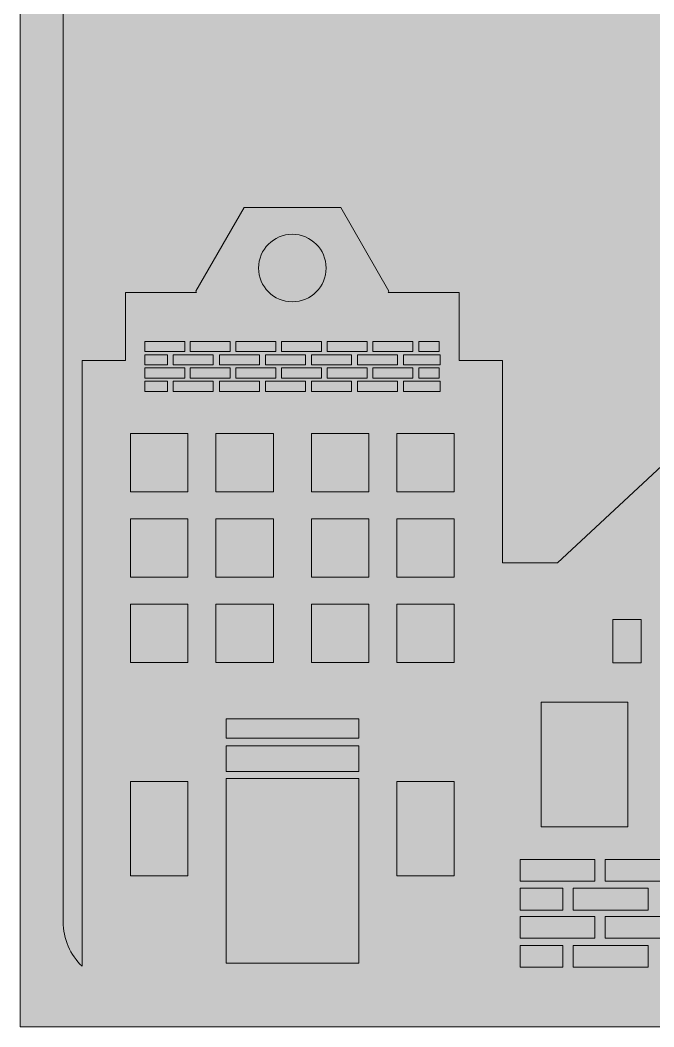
# Model space of a CAD drawing. Header units: centimetres. Extents: x 0.3 to 13.7, y -19.5 to -0.5.
# Drawn here: x 0.31 to 5.76, y -19.55 to -10.87 of the extents above; entities that cross this region are included whole.
import ezdxf

# ---------------------------------------------------------------- set-up
doc = ezdxf.new("R2010")
doc.units = ezdxf.units.CM
doc.header["$MEASUREMENT"] = 0
doc.layers.add('Layer 1', color=7, linetype='Continuous')

# ---------------------------------------------------------------- blocks, each defined once
blk = doc.blocks.new('block 3')
at = {"layer": 'Layer 1', "true_color": 0x2e3543}
h = blk.add_hatch(color=159, dxfattribs=at)
h.dxf.hatch_style = 2
h.paths.add_polyline_path([(13.6644, -0.4654), (13.6644, -19.5496), (0.3056, -19.5496), (0.3056, -0.4654)])
at = {"layer": 'Layer 1', "lineweight": 0}
blk.add_lwpolyline([(13.6644, -0.4654), (13.6644, -19.5496), (0.3056, -19.5496), (0.3056, -0.4654), (13.6644, -0.4654)], dxfattribs=at)
blk = doc.blocks.new('block 2')
at = {"layer": 'Layer 1'}
blk.add_blockref('block 3', (0, 0), dxfattribs=at)
blk = doc.blocks.new('block 4')
at = {"layer": 'Layer 1', "true_color": 0x96c23c}
h = blk.add_hatch(color=73, dxfattribs=at)
h.dxf.hatch_style = 2
edge = h.paths.add_edge_path()
edge.add_spline(control_points=[(2.6498, -13.2998), (2.8105, -13.2998), (2.9408, -13.1695), (2.9408, -13.0088), (2.9408, -12.8481), (2.8105, -12.7179), (2.6498, -12.7179), (2.4891, -12.7179), (2.3588, -12.8481), (2.3588, -13.0088), (2.3588, -13.1695), (2.4891, -13.2998), (2.6498, -13.2998)], knot_values=[0, 0, 0, 0, 1, 1, 1, 2, 2, 2, 3, 3, 3, 4, 4, 4, 4], degree=3, periodic=1)
h = blk.add_hatch(color=73, dxfattribs=at)
h.dxf.hatch_style = 2
h.paths.add_polyline_path([(1.7229, -13.6421), (1.3781, -13.6421), (1.3781, -13.7288), (1.7229, -13.7288)])
h = blk.add_hatch(color=73, dxfattribs=at)
h.dxf.hatch_style = 2
h.paths.add_polyline_path([(2.1147, -13.6421), (1.7699, -13.6421), (1.7699, -13.7288), (2.1147, -13.7288)])
h = blk.add_hatch(color=73, dxfattribs=at)
h.dxf.hatch_style = 2
h.paths.add_polyline_path([(2.5065, -13.6421), (2.1617, -13.6421), (2.1617, -13.7288), (2.5065, -13.7288)])
h = blk.add_hatch(color=73, dxfattribs=at)
h.dxf.hatch_style = 2
h.paths.add_polyline_path([(2.5558, -13.7288), (2.9005, -13.7288), (2.9005, -13.6421), (2.5558, -13.6421)])
h = blk.add_hatch(color=73, dxfattribs=at)
h.dxf.hatch_style = 2
h.paths.add_polyline_path([(3.2946, -13.6421), (2.9498, -13.6421), (2.9498, -13.7288), (3.2946, -13.7288)])
h = blk.add_hatch(color=73, dxfattribs=at)
h.dxf.hatch_style = 2
h.paths.add_polyline_path([(3.6886, -13.6421), (3.3438, -13.6421), (3.3438, -13.7288), (3.6886, -13.7288)])
h = blk.add_hatch(color=73, dxfattribs=at)
h.dxf.hatch_style = 2
h.paths.add_polyline_path([(3.9147, -13.6421), (3.7378, -13.6421), (3.7378, -13.7288), (3.9147, -13.7288)])
h = blk.add_hatch(color=73, dxfattribs=at)
h.dxf.hatch_style = 2
h.paths.add_polyline_path([(1.5752, -13.7573), (1.3781, -13.7573), (1.3781, -13.844), (1.5752, -13.844)])
h = blk.add_hatch(color=73, dxfattribs=at)
h.dxf.hatch_style = 2
h.paths.add_polyline_path([(1.9678, -13.7573), (1.6231, -13.7573), (1.6231, -13.844), (1.9678, -13.844)])
h = blk.add_hatch(color=73, dxfattribs=at)
h.dxf.hatch_style = 2
h.paths.add_polyline_path([(2.0216, -13.844), (2.3663, -13.844), (2.3663, -13.7573), (2.0216, -13.7573)])
h = blk.add_hatch(color=73, dxfattribs=at)
h.dxf.hatch_style = 2
h.paths.add_polyline_path([(2.4178, -13.844), (2.7626, -13.844), (2.7626, -13.7573), (2.4178, -13.7573)])
h = blk.add_hatch(color=73, dxfattribs=at)
h.dxf.hatch_style = 2
h.paths.add_polyline_path([(2.8141, -13.844), (3.1589, -13.844), (3.1589, -13.7573), (2.8141, -13.7573)])
h = blk.add_hatch(color=73, dxfattribs=at)
h.dxf.hatch_style = 2
h.paths.add_polyline_path([(3.2104, -13.844), (3.5551, -13.844), (3.5551, -13.7573), (3.2104, -13.7573)])
h = blk.add_hatch(color=73, dxfattribs=at)
h.dxf.hatch_style = 2
h.paths.add_polyline_path([(3.6066, -13.844), (3.9214, -13.844), (3.9214, -13.7573), (3.6066, -13.7573)])
h = blk.add_hatch(color=73, dxfattribs=at)
h.dxf.hatch_style = 2
h.paths.add_polyline_path([(1.7229, -13.87), (1.3781, -13.87), (1.3781, -13.9567), (1.7229, -13.9567)])
h = blk.add_hatch(color=73, dxfattribs=at)
h.dxf.hatch_style = 2
h.paths.add_polyline_path([(2.1147, -13.87), (1.7699, -13.87), (1.7699, -13.9567), (2.1147, -13.9567)])
h = blk.add_hatch(color=73, dxfattribs=at)
h.dxf.hatch_style = 2
h.paths.add_polyline_path([(2.1617, -13.9567), (2.5065, -13.9567), (2.5065, -13.87), (2.1617, -13.87)])
h = blk.add_hatch(color=73, dxfattribs=at)
h.dxf.hatch_style = 2
h.paths.add_polyline_path([(2.9005, -13.87), (2.5558, -13.87), (2.5558, -13.9567), (2.9005, -13.9567)])
h = blk.add_hatch(color=73, dxfattribs=at)
h.dxf.hatch_style = 2
h.paths.add_polyline_path([(2.9498, -13.9567), (3.2946, -13.9567), (3.2946, -13.87), (2.9498, -13.87)])
h = blk.add_hatch(color=73, dxfattribs=at)
h.dxf.hatch_style = 2
h.paths.add_polyline_path([(3.3438, -13.9567), (3.6886, -13.9567), (3.6886, -13.87), (3.3438, -13.87)])
h = blk.add_hatch(color=73, dxfattribs=at)
h.dxf.hatch_style = 2
h.paths.add_polyline_path([(3.7378, -13.87), (3.7378, -13.9567), (3.9147, -13.9567), (3.9147, -13.87)])
h = blk.add_hatch(color=73, dxfattribs=at)
h.dxf.hatch_style = 2
h.paths.add_polyline_path([(1.5752, -13.9852), (1.3781, -13.9852), (1.3781, -14.0719), (1.5752, -14.0719)])
h = blk.add_hatch(color=73, dxfattribs=at)
h.dxf.hatch_style = 2
h.paths.add_polyline_path([(1.6231, -14.0719), (1.9678, -14.0719), (1.9678, -13.9852), (1.6231, -13.9852)])
h = blk.add_hatch(color=73, dxfattribs=at)
h.dxf.hatch_style = 2
h.paths.add_polyline_path([(2.0216, -13.9852), (2.0216, -14.0719), (2.3663, -14.0719), (2.3663, -13.9852)])
h = blk.add_hatch(color=73, dxfattribs=at)
h.dxf.hatch_style = 2
h.paths.add_polyline_path([(2.7626, -13.9852), (2.4178, -13.9852), (2.4178, -14.0719), (2.7626, -14.0719)])
h = blk.add_hatch(color=73, dxfattribs=at)
h.dxf.hatch_style = 2
h.paths.add_polyline_path([(3.1589, -13.9852), (2.8141, -13.9852), (2.8141, -14.0719), (3.1589, -14.0719)])
h = blk.add_hatch(color=73, dxfattribs=at)
h.dxf.hatch_style = 2
h.paths.add_polyline_path([(3.2104, -14.0719), (3.5551, -14.0719), (3.5551, -13.9852), (3.2104, -13.9852)])
h = blk.add_hatch(color=73, dxfattribs=at)
h.dxf.hatch_style = 2
h.paths.add_polyline_path([(3.6066, -14.0719), (3.9214, -14.0719), (3.9214, -13.9852), (3.6066, -13.9852)])
h = blk.add_hatch(color=73, dxfattribs=at)
h.dxf.hatch_style = 2
h.paths.add_polyline_path([(1.7504, -14.4351), (1.2558, -14.4351), (1.2558, -14.9371), (1.7504, -14.9371)])
h = blk.add_hatch(color=73, dxfattribs=at)
h.dxf.hatch_style = 2
h.paths.add_polyline_path([(2.4863, -14.4351), (1.9917, -14.4351), (1.9917, -14.9371), (2.4863, -14.9371)])
h = blk.add_hatch(color=73, dxfattribs=at)
h.dxf.hatch_style = 2
h.paths.add_polyline_path([(2.8133, -14.9371), (3.3078, -14.9371), (3.3078, -14.4351), (2.8133, -14.4351)])
h = blk.add_hatch(color=73, dxfattribs=at)
h.dxf.hatch_style = 2
h.paths.add_polyline_path([(3.5492, -14.9371), (4.0438, -14.9371), (4.0438, -14.4351), (3.5492, -14.4351)])
h = blk.add_hatch(color=73, dxfattribs=at)
h.dxf.hatch_style = 2
h.paths.add_polyline_path([(1.7504, -15.1711), (1.2558, -15.1711), (1.2558, -15.6731), (1.7504, -15.6731)])
h = blk.add_hatch(color=73, dxfattribs=at)
h.dxf.hatch_style = 2
h.paths.add_polyline_path([(1.9917, -15.6731), (2.4863, -15.6731), (2.4863, -15.1711), (1.9917, -15.1711)])
h = blk.add_hatch(color=73, dxfattribs=at)
h.dxf.hatch_style = 2
h.paths.add_polyline_path([(2.8133, -15.6731), (3.3078, -15.6731), (3.3078, -15.1711), (2.8133, -15.1711)])
h = blk.add_hatch(color=73, dxfattribs=at)
h.dxf.hatch_style = 2
h.paths.add_polyline_path([(3.5492, -15.6731), (4.0438, -15.6731), (4.0438, -15.1711), (3.5492, -15.1711)])
h = blk.add_hatch(color=73, dxfattribs=at)
h.dxf.hatch_style = 2
h.paths.add_polyline_path([(1.7504, -15.907), (1.2558, -15.907), (1.2558, -16.4091), (1.7504, -16.4091)])
h = blk.add_hatch(color=73, dxfattribs=at)
h.dxf.hatch_style = 2
h.paths.add_polyline_path([(2.4863, -15.907), (1.9917, -15.907), (1.9917, -16.4091), (2.4863, -16.4091)])
h = blk.add_hatch(color=73, dxfattribs=at)
h.dxf.hatch_style = 2
h.paths.add_polyline_path([(2.8133, -16.4091), (3.3078, -16.4091), (3.3078, -15.907), (2.8133, -15.907)])
h = blk.add_hatch(color=73, dxfattribs=at)
h.dxf.hatch_style = 2
h.paths.add_polyline_path([(3.5492, -16.4091), (4.0438, -16.4091), (4.0438, -15.907), (3.5492, -15.907)])
h = blk.add_hatch(color=73, dxfattribs=at)
h.dxf.hatch_style = 2
h.paths.add_polyline_path([(5.6533, -16.0379), (5.4098, -16.0379), (5.4098, -16.4105), (5.6533, -16.4105)])
h = blk.add_hatch(color=73, dxfattribs=at)
h.dxf.hatch_style = 2
h.paths.add_polyline_path([(5.5391, -16.7522), (4.7937, -16.7522), (4.7937, -17.8253), (5.5391, -17.8253)])
h = blk.add_hatch(color=73, dxfattribs=at)
h.dxf.hatch_style = 2
h.paths.add_polyline_path([(2.0787, -17.0613), (3.2209, -17.0613), (3.2209, -16.894), (2.0787, -16.894)])
h = blk.add_hatch(color=73, dxfattribs=at)
h.dxf.hatch_style = 2
h.paths.add_polyline_path([(2.0787, -17.3478), (3.2209, -17.3478), (3.2209, -17.128), (2.0787, -17.128)])
h = blk.add_hatch(color=73, dxfattribs=at)
h.dxf.hatch_style = 2
h.paths.add_polyline_path([(1.7504, -17.436), (1.2558, -17.436), (1.2558, -18.2463), (1.7504, -18.2463)])
h = blk.add_hatch(color=73, dxfattribs=at)
h.dxf.hatch_style = 2
h.paths.add_polyline_path([(2.0787, -18.9993), (3.2209, -18.9993), (3.2209, -17.4087), (2.0787, -17.4087)])
h = blk.add_hatch(color=73, dxfattribs=at)
h.dxf.hatch_style = 2
h.paths.add_polyline_path([(3.5492, -18.2463), (4.0438, -18.2463), (4.0438, -17.436), (3.5492, -17.436)])
h = blk.add_hatch(color=73, dxfattribs=at)
h.dxf.hatch_style = 2
h.paths.add_polyline_path([(5.2556, -18.107), (4.6123, -18.107), (4.6123, -18.294), (5.2556, -18.294)])
h = blk.add_hatch(color=73, dxfattribs=at)
h.dxf.hatch_style = 2
h.paths.add_polyline_path([(5.9866, -18.107), (5.3433, -18.107), (5.3433, -18.294), (5.9866, -18.294)])
h = blk.add_hatch(color=73, dxfattribs=at)
h.dxf.hatch_style = 2
h.paths.add_polyline_path([(4.9799, -18.3554), (4.6123, -18.3554), (4.6123, -18.5424), (4.9799, -18.5424)])
h = blk.add_hatch(color=73, dxfattribs=at)
h.dxf.hatch_style = 2
h.paths.add_polyline_path([(5.0693, -18.5424), (5.7126, -18.5424), (5.7126, -18.3554), (5.0693, -18.3554)])
h = blk.add_hatch(color=73, dxfattribs=at)
h.dxf.hatch_style = 2
h.paths.add_polyline_path([(5.2556, -18.5986), (4.6123, -18.5986), (4.6123, -18.7856), (5.2556, -18.7856)])
h = blk.add_hatch(color=73, dxfattribs=at)
h.dxf.hatch_style = 2
h.paths.add_polyline_path([(5.9866, -18.5986), (5.3433, -18.5986), (5.3433, -18.7856), (5.9866, -18.7856)])
h = blk.add_hatch(color=73, dxfattribs=at)
h.dxf.hatch_style = 2
h.paths.add_polyline_path([(4.6123, -19.0339), (4.9799, -19.0339), (4.9799, -18.8469), (4.6123, -18.8469)])
h = blk.add_hatch(color=73, dxfattribs=at)
h.dxf.hatch_style = 2
h.paths.add_polyline_path([(5.0693, -19.0339), (5.7126, -19.0339), (5.7126, -18.8469), (5.0693, -18.8469)])
at = {"layer": 'Layer 1', "lineweight": 0}
for points in [[(1.7229, -13.6421), (1.3781, -13.6421), (1.3781, -13.7288), (1.7229, -13.7288), (1.7229, -13.6421)], [(2.1147, -13.6421), (1.7699, -13.6421), (1.7699, -13.7288), (2.1147, -13.7288), (2.1147, -13.6421)], [(2.5065, -13.6421), (2.1617, -13.6421), (2.1617, -13.7288), (2.5065, -13.7288), (2.5065, -13.6421)], [(2.5558, -13.7288), (2.9005, -13.7288), (2.9005, -13.6421), (2.5558, -13.6421), (2.5558, -13.7288)], [(3.2946, -13.6421), (2.9498, -13.6421), (2.9498, -13.7288), (3.2946, -13.7288), (3.2946, -13.6421)], [(3.6886, -13.6421), (3.3438, -13.6421), (3.3438, -13.7288), (3.6886, -13.7288), (3.6886, -13.6421)], [(3.9147, -13.6421), (3.7378, -13.6421), (3.7378, -13.7288), (3.9147, -13.7288), (3.9147, -13.6421)], [(1.5752, -13.7573), (1.3781, -13.7573), (1.3781, -13.844), (1.5752, -13.844), (1.5752, -13.7573)], [(1.9678, -13.7573), (1.6231, -13.7573), (1.6231, -13.844), (1.9678, -13.844), (1.9678, -13.7573)], [(2.0216, -13.844), (2.3663, -13.844), (2.3663, -13.7573), (2.0216, -13.7573), (2.0216, -13.844)], [(2.4178, -13.844), (2.7626, -13.844), (2.7626, -13.7573), (2.4178, -13.7573), (2.4178, -13.844)], [(2.8141, -13.844), (3.1589, -13.844), (3.1589, -13.7573), (2.8141, -13.7573), (2.8141, -13.844)], [(3.2104, -13.844), (3.5551, -13.844), (3.5551, -13.7573), (3.2104, -13.7573), (3.2104, -13.844)], [(3.6066, -13.844), (3.9214, -13.844), (3.9214, -13.7573), (3.6066, -13.7573), (3.6066, -13.844)], [(1.7229, -13.87), (1.3781, -13.87), (1.3781, -13.9567), (1.7229, -13.9567), (1.7229, -13.87)], [(2.1147, -13.87), (1.7699, -13.87), (1.7699, -13.9567), (2.1147, -13.9567), (2.1147, -13.87)], [(2.1617, -13.9567), (2.5065, -13.9567), (2.5065, -13.87), (2.1617, -13.87), (2.1617, -13.9567)], [(2.9005, -13.87), (2.5558, -13.87), (2.5558, -13.9567), (2.9005, -13.9567), (2.9005, -13.87)], [(2.9498, -13.9567), (3.2946, -13.9567), (3.2946, -13.87), (2.9498, -13.87), (2.9498, -13.9567)], [(3.3438, -13.9567), (3.6886, -13.9567), (3.6886, -13.87), (3.3438, -13.87), (3.3438, -13.9567)], [(3.7378, -13.87), (3.7378, -13.9567), (3.9147, -13.9567), (3.9147, -13.87), (3.7378, -13.87)], [(1.5752, -13.9852), (1.3781, -13.9852), (1.3781, -14.0719), (1.5752, -14.0719), (1.5752, -13.9852)], [(1.6231, -14.0719), (1.9678, -14.0719), (1.9678, -13.9852), (1.6231, -13.9852), (1.6231, -14.0719)], [(2.0216, -13.9852), (2.0216, -14.0719), (2.3663, -14.0719), (2.3663, -13.9852), (2.0216, -13.9852)], [(2.7626, -13.9852), (2.4178, -13.9852), (2.4178, -14.0719), (2.7626, -14.0719), (2.7626, -13.9852)], [(3.1589, -13.9852), (2.8141, -13.9852), (2.8141, -14.0719), (3.1589, -14.0719), (3.1589, -13.9852)], [(3.2104, -14.0719), (3.5551, -14.0719), (3.5551, -13.9852), (3.2104, -13.9852), (3.2104, -14.0719)], [(3.6066, -14.0719), (3.9214, -14.0719), (3.9214, -13.9852), (3.6066, -13.9852), (3.6066, -14.0719)], [(1.7504, -14.4351), (1.2558, -14.4351), (1.2558, -14.9371), (1.7504, -14.9371), (1.7504, -14.4351)], [(2.4863, -14.4351), (1.9917, -14.4351), (1.9917, -14.9371), (2.4863, -14.9371), (2.4863, -14.4351)], [(2.8133, -14.9371), (3.3078, -14.9371), (3.3078, -14.4351), (2.8133, -14.4351), (2.8133, -14.9371)], [(3.5492, -14.9371), (4.0438, -14.9371), (4.0438, -14.4351), (3.5492, -14.4351), (3.5492, -14.9371)], [(1.7504, -15.1711), (1.2558, -15.1711), (1.2558, -15.6731), (1.7504, -15.6731), (1.7504, -15.1711)], [(1.9917, -15.6731), (2.4863, -15.6731), (2.4863, -15.1711), (1.9917, -15.1711), (1.9917, -15.6731)], [(2.8133, -15.6731), (3.3078, -15.6731), (3.3078, -15.1711), (2.8133, -15.1711), (2.8133, -15.6731)], [(3.5492, -15.6731), (4.0438, -15.6731), (4.0438, -15.1711), (3.5492, -15.1711), (3.5492, -15.6731)], [(1.7504, -15.907), (1.2558, -15.907), (1.2558, -16.4091), (1.7504, -16.4091), (1.7504, -15.907)], [(2.4863, -15.907), (1.9917, -15.907), (1.9917, -16.4091), (2.4863, -16.4091), (2.4863, -15.907)], [(2.8133, -16.4091), (3.3078, -16.4091), (3.3078, -15.907), (2.8133, -15.907), (2.8133, -16.4091)], [(3.5492, -16.4091), (4.0438, -16.4091), (4.0438, -15.907), (3.5492, -15.907), (3.5492, -16.4091)], [(5.6533, -16.0379), (5.4098, -16.0379), (5.4098, -16.4105), (5.6533, -16.4105), (5.6533, -16.0379)], [(5.5391, -16.7522), (4.7937, -16.7522), (4.7937, -17.8253), (5.5391, -17.8253), (5.5391, -16.7522)], [(2.0787, -17.0613), (3.2209, -17.0613), (3.2209, -16.894), (2.0787, -16.894), (2.0787, -17.0613)], [(2.0787, -17.3478), (3.2209, -17.3478), (3.2209, -17.128), (2.0787, -17.128), (2.0787, -17.3478)], [(1.7504, -17.436), (1.2558, -17.436), (1.2558, -18.2463), (1.7504, -18.2463), (1.7504, -17.436)], [(2.0787, -18.9993), (3.2209, -18.9993), (3.2209, -17.4087), (2.0787, -17.4087), (2.0787, -18.9993)], [(3.5492, -18.2463), (4.0438, -18.2463), (4.0438, -17.436), (3.5492, -17.436), (3.5492, -18.2463)], [(5.2556, -18.107), (4.6123, -18.107), (4.6123, -18.294), (5.2556, -18.294), (5.2556, -18.107)], [(5.9866, -18.107), (5.3433, -18.107), (5.3433, -18.294), (5.9866, -18.294), (5.9866, -18.107)], [(4.9799, -18.3554), (4.6123, -18.3554), (4.6123, -18.5424), (4.9799, -18.5424), (4.9799, -18.3554)], [(5.0693, -18.5424), (5.7126, -18.5424), (5.7126, -18.3554), (5.0693, -18.3554), (5.0693, -18.5424)], [(5.2556, -18.5986), (4.6123, -18.5986), (4.6123, -18.7856), (5.2556, -18.7856), (5.2556, -18.5986)], [(5.9866, -18.5986), (5.3433, -18.5986), (5.3433, -18.7856), (5.9866, -18.7856), (5.9866, -18.5986)], [(4.6123, -19.0339), (4.9799, -19.0339), (4.9799, -18.8469), (4.6123, -18.8469), (4.6123, -19.0339)], [(5.0693, -19.0339), (5.7126, -19.0339), (5.7126, -18.8469), (5.0693, -18.8469), (5.0693, -19.0339)]]:
    blk.add_lwpolyline(points, dxfattribs=at)
for points, knots in [([(12.7565, -0.8357), (12.7565, -0.8357), (1.2135, -0.8357), (1.2135, -0.8357), (0.9169, -0.8357), (0.6759, -1.0767), (0.6759, -1.3733), (0.6759, -1.3733), (0.6759, -18.6417), (0.6759, -18.6417), (0.6759, -18.7928), (0.7387, -18.9293), (0.8394, -19.0271), (0.8394, -19.0271), (0.8394, -13.8062), (0.8394, -13.8062), (0.8394, -13.8062), (1.2121, -13.8062), (1.2121, -13.8062), (1.2121, -13.8062), (1.2121, -13.2199), (1.2121, -13.2199), (1.2121, -13.2199), (1.8244, -13.2199), (1.8244, -13.2199), (1.8244, -13.2199), (1.8178, -13.2085), (1.8178, -13.2085), (1.8178, -13.2085), (2.2338, -12.488), (2.2338, -12.488), (2.2338, -12.488), (3.0658, -12.488), (3.0658, -12.488), (3.0658, -12.488), (3.4818, -13.2085), (3.4818, -13.2085), (3.4818, -13.2085), (3.4752, -13.2199), (3.4752, -13.2199), (3.4752, -13.2199), (4.0875, -13.2199), (4.0875, -13.2199), (4.0875, -13.2199), (4.0875, -13.8062), (4.0875, -13.8062), (4.0875, -13.8062), (4.4602, -13.8062), (4.4602, -13.8062), (4.4602, -13.8062), (4.4602, -15.551), (4.4602, -15.551), (4.4602, -15.551), (4.9323, -15.551), (4.9323, -15.551), (4.9323, -15.551), (6.9776, -13.6479), (6.9776, -13.6479), (6.9776, -13.6479), (6.985, -14.2754), (6.985, -14.2754), (6.985, -14.2754), (6.9924, -13.6479), (6.9924, -13.6479), (6.9924, -13.6479), (9.0377, -15.551), (9.0377, -15.551), (9.0377, -15.551), (9.6316, -15.551), (9.6316, -15.551), (9.6316, -15.551), (9.6316, -16.0379), (9.6316, -16.0379), (9.6316, -16.0379), (9.4947, -16.0379), (9.4947, -16.0379), (9.4947, -16.0379), (9.4947, -19.1793), (9.4947, -19.1793), (9.4947, -19.1793), (11.3443, -19.1793), (11.3443, -19.1793), (11.3443, -19.1793), (11.3443, -16.7555), (11.3443, -16.7555), (10.9809, -16.7568), (10.6176, -16.7563), (10.2542, -16.7561), (10.242, -16.7561), (10.2251, -16.7623), (10.2185, -16.7526), (10.2107, -16.741), (10.2271, -16.7318), (10.2336, -16.7224), (10.4088, -16.4735), (10.5844, -16.2249), (10.7598, -15.9761), (10.766, -15.9673), (10.7791, -15.9582), (10.7744, -15.9481), (10.7682, -15.9351), (10.7519, -15.9421), (10.7402, -15.942), (10.6615, -15.9414), (10.5827, -15.9417), (10.4963, -15.9417), (10.5355, -15.886), (10.5704, -15.8363), (10.6055, -15.7867), (10.6851, -15.6742), (10.7628, -15.5604), (10.8451, -15.4497), (10.9077, -15.3656), (10.9642, -15.2777), (11.0249, -15.1925), (11.0296, -15.1858), (11.0404, -15.179), (11.0349, -15.17), (11.0298, -15.1616), (11.0182, -15.1651), (11.0095, -15.1651), (10.9146, -15.1649), (10.8196, -15.165), (10.7228, -15.165), (10.7582, -15.1138), (10.7935, -15.0618), (10.8298, -15.0104), (11.0348, -14.7197), (11.2401, -14.4291), (11.4453, -14.1385), (11.4473, -14.1358), (11.4491, -14.133), (11.451, -14.1303), (11.4735, -14.0994), (11.4728, -14.0999), (11.4941, -14.131), (11.6586, -14.3721), (11.8252, -14.6119), (11.9874, -14.8544), (12.0536, -14.9532), (12.1266, -15.0478), (12.187, -15.1502), (12.1886, -15.1529), (12.1892, -15.1562), (12.1919, -15.1637), (12.0944, -15.1725), (11.998, -15.1604), (11.8997, -15.1708), (12.0685, -15.429), (12.2486, -15.6797), (12.4232, -15.9408), (12.3338, -15.9408), (12.2496, -15.9408), (12.1636, -15.9408), (12.1657, -15.962), (12.1782, -15.9741), (12.1872, -15.9873), (12.3549, -16.2331), (12.5229, -16.4786), (12.6905, -16.7244), (12.6963, -16.733), (12.7098, -16.7416), (12.7026, -16.7527), (12.6972, -16.7611), (12.6835, -16.7561), (12.6736, -16.7561), (12.308, -16.7563), (11.9424, -16.7562), (11.5768, -16.7564), (11.5768, -16.7564), (11.5768, -19.1793), (11.5768, -19.1793), (11.5768, -19.1793), (12.7565, -19.1793), (12.7565, -19.1793), (13.0531, -19.1793), (13.2941, -18.9383), (13.2941, -18.6417), (13.2941, -18.6417), (13.2941, -1.3733), (13.2941, -1.3733), (13.2941, -1.0767), (13.0531, -0.8357), (12.7565, -0.8357)], [0, 0, 0, 0, 1, 1, 1, 2, 2, 2, 3, 3, 3, 4, 4, 4, 5, 5, 5, 6, 6, 6, 7, 7, 7, 8, 8, 8, 9, 9, 9, 10, 10, 10, 11, 11, 11, 12, 12, 12, 13, 13, 13, 14, 14, 14, 15, 15, 15, 16, 16, 16, 17, 17, 17, 18, 18, 18, 19, 19, 19, 20, 20, 20, 21, 21, 21, 22, 22, 22, 23, 23, 23, 24, 24, 24, 25, 25, 25, 26, 26, 26, 27, 27, 27, 28, 28, 28, 29, 29, 29, 30, 30, 30, 31, 31, 31, 32, 32, 32, 33, 33, 33, 34, 34, 34, 35, 35, 35, 36, 36, 36, 37, 37, 37, 38, 38, 38, 39, 39, 39, 40, 40, 40, 41, 41, 41, 42, 42, 42, 43, 43, 43, 44, 44, 44, 45, 45, 45, 46, 46, 46, 47, 47, 47, 48, 48, 48, 49, 49, 49, 50, 50, 50, 51, 51, 51, 52, 52, 52, 53, 53, 53, 54, 54, 54, 55, 55, 55, 56, 56, 56, 57, 57, 57, 58, 58, 58, 59, 59, 59, 60, 60, 60, 61, 61, 61, 61]), ([(2.6498, -13.2998), (2.8105, -13.2998), (2.9408, -13.1695), (2.9408, -13.0088), (2.9408, -12.8481), (2.8105, -12.7179), (2.6498, -12.7179), (2.4891, -12.7179), (2.3588, -12.8481), (2.3588, -13.0088), (2.3588, -13.1695), (2.4891, -13.2998), (2.6498, -13.2998)], [0, 0, 0, 0, 1, 1, 1, 2, 2, 2, 3, 3, 3, 4, 4, 4, 4])]:
    blk.add_open_spline(points, degree=3, knots=knots, dxfattribs=at)

msp = doc.modelspace()

# ---------------------------------------------------------------- block references
at = {"layer": 'Layer 1'}
for name in ['block 2', 'block 4']:
    msp.add_blockref(name, (0, 0), dxfattribs=at)

doc.saveas('drawing.dxf')
